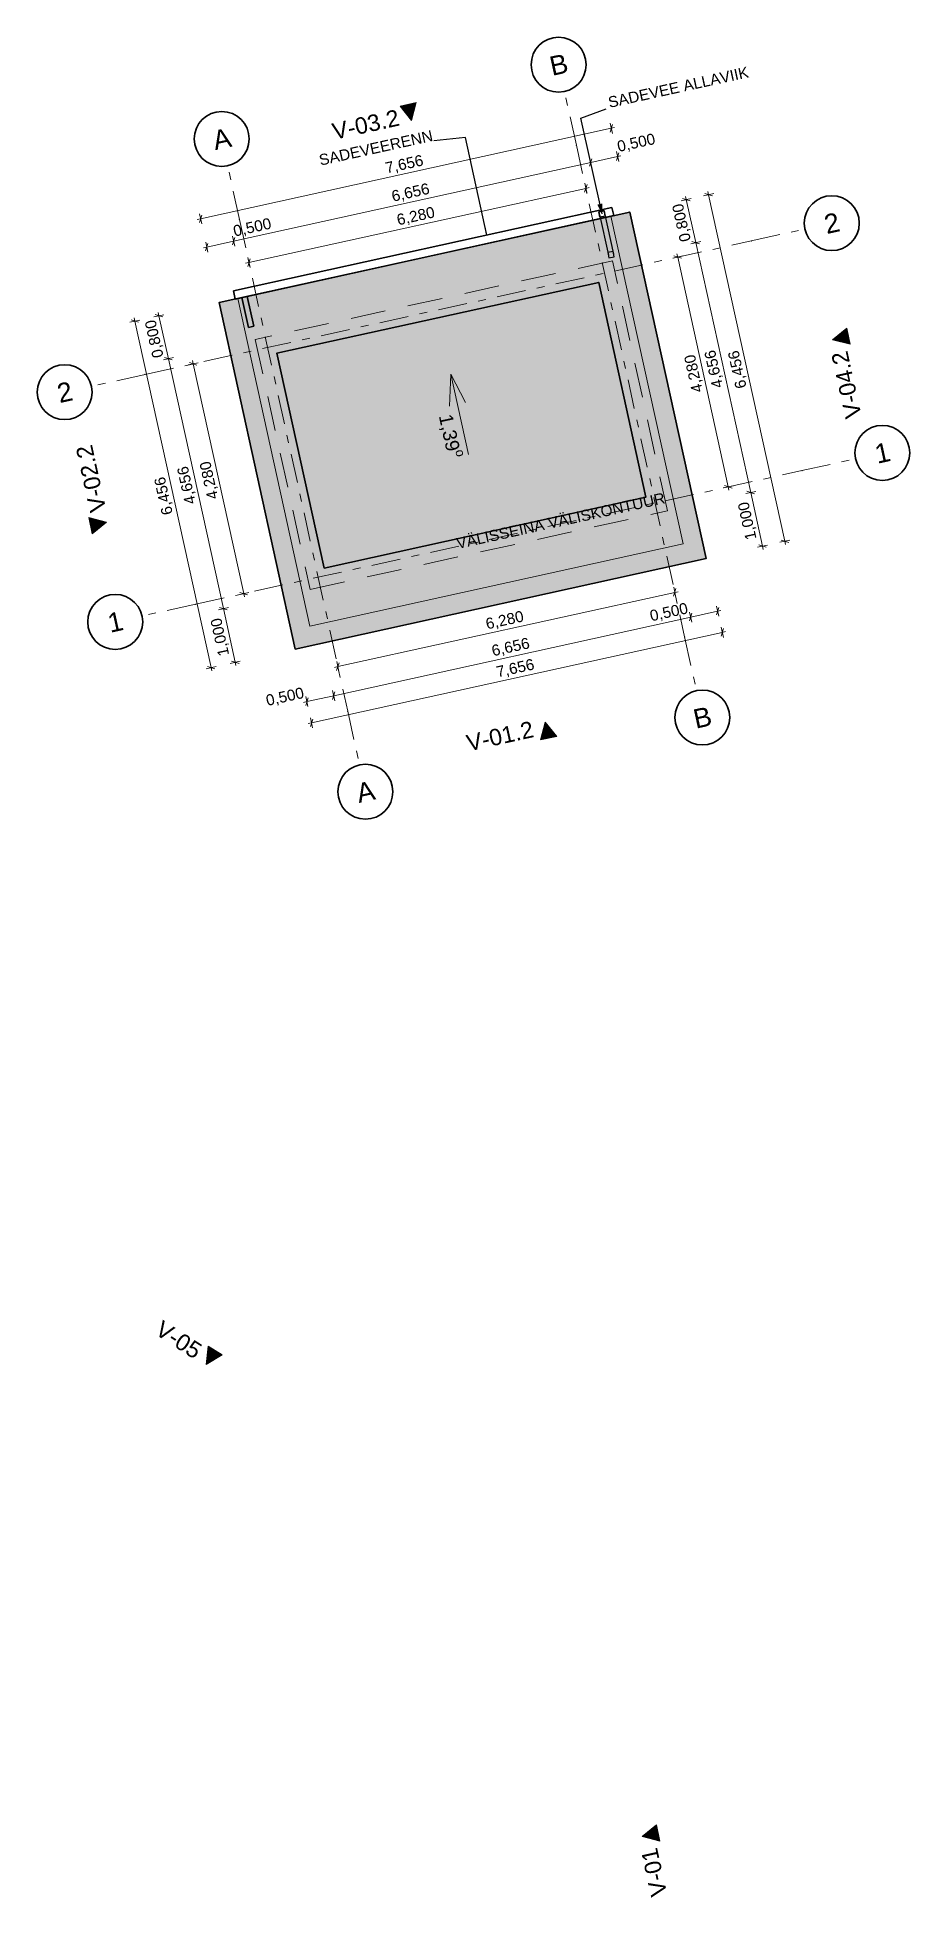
# Model space of a CAD drawing. Header units: millimetres. Extents: x 776525 to 792409, y -93045 to -59191.
import ezdxf

# ---------------------------------------------------------------- set-up
doc = ezdxf.new("R2010")
doc.units = ezdxf.units.MM
doc.header["$MEASUREMENT"] = 0
doc.linetypes.add('Double Dashed', pattern=[1093.611073, 529.166651, -211.666656, 141.111112, -211.666656])
doc.linetypes.add('Long Dashed', pattern=[1058.333302, 634.99999, -423.333311])
doc.layers.add('Marker - Elevation', color=7, linetype='Continuous')
doc.layers.add('New_Dimensioning - General', color=7, linetype='Continuous')
for name, color, linetype, lineweight in [('Marker - Elevation_Pen_No__1', 7, 'Continuous', 13), ('New_0_Pen_No__1', 7, 'Continuous', 13), ('New_0_Pen_No__19', 255, 'Continuous', 0), ('New_2D Drafting - General_Pen_No__1', 7, 'Continuous', 13), ('New_2D Drafting - General_Pen_No__6', 5, 'Continuous', 35), ('New_Annotation - Label_Pen_No__1', 7, 'Continuous', 13), ('New_Dimensioning - General_Pen_No__1', 7, 'Continuous', 13), ('New_Shell - Roof_Pen_No__7', 7, 'Continuous', 35), ('New_Structural - Grid_Pen_No__1', 7, 'Continuous', 13), ('New_Structural - Grid_Pen_No__7', 7, 'Continuous', 35)]:
    doc.layers.add(name, color=color, linetype=linetype, lineweight=lineweight)
doc.layers.add('New_0_Pen_No__150', color=7, linetype='Continuous', lineweight=25, true_color=0x5b5b00)
doc.layers.add('New_Structural - Grid_Pen_No__61', color=7, linetype='Continuous', lineweight=20, true_color=0x6a6a6a)
doc.styles.add('GENERATED_STYLE_1', font='')
doc.styles.get('GENERATED_STYLE_1').set_extended_font_data('Arial')
doc.dimstyles.new('GENERATED_STYLE__1', dxfattribs={"dimtxt": 200, "dimasz": 95, "dimexe": 0.18, "dimexo": 0.0625, "dimgap": 0, "dimtad": 1, "dimdec": 3, "dimlfac": 0.001, "dimzin": 0, "dimdsep": 46, "dimtxsty": 'GENERATED_STYLE_1', "dimblk": 'ARROWHEAD_2', "dimblk1": 'ARROWHEAD_2', "dimblk2": 'ARROWHEAD_2', "dimcen": 0.09, "dimse1": 1, "dimse2": 1, "dimclrd": 7, "dimclre": 7, "dimclrt": 7, "dimadec": 0, "dimazin": 0, "dimtfac": 1, "dimtdec": 4, "dimtmove": 0, "dimatfit": 3, "dimfxl": 0, "dimtolj": 1, "dimtzin": 0, "dimarcsym": 0})
doc.dimstyles.new('GENERATED_STYLE__2', dxfattribs={"dimtxt": 0.18, "dimasz": 152, "dimexe": 0.18, "dimexo": 0.0625, "dimgap": 0, "dimtad": 0, "dimtih": 1, "dimtoh": 1, "dimdec": 4, "dimzin": 0, "dimdsep": 46, "dimcen": 0.09, "dimadec": 0, "dimazin": 0, "dimtfac": 1, "dimtdec": 4, "dimtmove": 0, "dimatfit": 3, "dimldrblk": 'ARROWHEAD_0', "dimfxl": 0, "dimtolj": 1, "dimtzin": 0, "dimarcsym": 0})
doc.dimstyles.new('GENERATED_STYLE__3', dxfattribs={"dimtxt": 0.18, "dimasz": 182.4, "dimexe": 0.18, "dimexo": 0.0625, "dimgap": 0, "dimtad": 0, "dimtih": 1, "dimtoh": 1, "dimdec": 4, "dimzin": 0, "dimdsep": 46, "dimcen": 0.09, "dimadec": 0, "dimazin": 0, "dimtfac": 1, "dimtdec": 4, "dimtmove": 0, "dimatfit": 3, "dimldrblk": 'ARROWHEAD_5', "dimfxl": 0, "dimtolj": 1, "dimtzin": 0, "dimarcsym": 0})

# ---------------------------------------------------------------- blocks, each defined once
blk = doc.blocks.new('*D1')
at = {"layer": 'New_Dimensioning - General_Pen_No__1', "color": 7, "linetype": 'Continuous', "lineweight": 13}
for p, q in [((779499, -62496), (786976, -60849)), ((786954, -60918), (786998, -60780)), ((786996, -60941), (786956, -60758)), ((786976, -60849), (787036, -60836)), ((779439, -62509), (779499, -62496)), ((779521, -62427), (779477, -62565)), ((779519, -62587), (779479, -62404))]:
    blk.add_line(p, q, dxfattribs=at)
at = {"layer": 'New_Dimensioning - General_Pen_No__1', "color": 7, "lineweight": 13, "insert": (782895, -61707), "char_height": 200, "attachment_point": 7, "rotation": 12.42, "style": 'GENERATED_STYLE_1'}
blk.add_mtext('\\A1;{\\pql;\\fArial|b0|i0|c0|p34;7,656}', dxfattribs=at)
blk = doc.blocks.new('ARROWHEAD_2')
at = {"color": 0, "linetype": 'Continuous', "lineweight": 0}
for p, q in [((0, 0), (-1, 0)), ((-0.38, -0.66), (0.38, 0.66))]:
    blk.add_line(p, q, dxfattribs=at)
blk = doc.blocks.new('*D3')
at = {"layer": 'New_Dimensioning - General_Pen_No__1', "color": 7, "linetype": 'Continuous', "lineweight": 13}
for p, q in [((786512, -61942), (780379, -63292)), ((786490, -62010), (786534, -61873)), ((786492, -61850), (786532, -62033)), ((786572, -61928), (786512, -61942)), ((780379, -63292), (780319, -63305)), ((780401, -63224), (780357, -63361)), ((780359, -63201), (780399, -63384))]:
    blk.add_line(p, q, dxfattribs=at)
at = {"layer": 'New_Dimensioning - General_Pen_No__1', "color": 7, "lineweight": 13, "insert": (783103, -62651), "char_height": 200, "attachment_point": 7, "rotation": 12.42, "style": 'GENERATED_STYLE_1'}
blk.add_mtext('\\A1;{\\pql;\\fArial|b0|i0|c0|p34;6,280}', dxfattribs=at)
blk = doc.blocks.new('*D4')
at = {"layer": 'New_Dimensioning - General_Pen_No__1', "color": 7, "linetype": 'Continuous', "lineweight": 13}
for p, q in [((779272, -65155), (779455, -65115)), ((779432, -65157), (779295, -65113)), ((779350, -65076), (779363, -65135)), ((779363, -65135), (780284, -69315)), ((780192, -69335), (780376, -69295)), ((780215, -69293), (780353, -69337)), ((780284, -69315), (780297, -69375))]:
    blk.add_line(p, q, dxfattribs=at)
at = {"layer": 'New_Dimensioning - General_Pen_No__1', "color": 7, "lineweight": 13, "insert": (779858, -67568), "char_height": 200, "attachment_point": 7, "rotation": 102.42, "style": 'GENERATED_STYLE_1'}
blk.add_mtext('\\A1;{\\pql;\\fArial|b0|i0|c0|p34;4,280}', dxfattribs=at)
blk = doc.blocks.new('*D5')
at = {"layer": 'New_Dimensioning - General_Pen_No__1', "color": 7, "linetype": 'Continuous', "lineweight": 13}
for p, q in [((778303, -64357), (778289, -64297)), ((778394, -64337), (778211, -64377)), ((778371, -64379), (778234, -64335)), ((779691, -70662), (778303, -64357)), ((779783, -70642), (779600, -70682)), ((779622, -70640), (779760, -70684)), ((779704, -70722), (779691, -70662))]:
    blk.add_line(p, q, dxfattribs=at)
at = {"layer": 'New_Dimensioning - General_Pen_No__1', "color": 7, "lineweight": 13, "insert": (779031, -67852), "char_height": 200, "attachment_point": 7, "rotation": 102.42, "style": 'GENERATED_STYLE_1'}
blk.add_mtext('\\A1;{\\pql;\\fArial|b0|i0|c0|p34;6,456}', dxfattribs=at)
blk = doc.blocks.new('*D6')
at = {"layer": 'New_Dimensioning - General_Pen_No__1', "color": 7, "linetype": 'Continuous', "lineweight": 13}
for p, q in [((778650, -64281), (778833, -64240)), ((778810, -64282), (778673, -64239)), ((778729, -64201), (778742, -64260)), ((778742, -64260), (778914, -65042)), ((778822, -65062), (779005, -65022)), ((778983, -65064), (778845, -65020)), ((778914, -65042), (779915, -69589))]:
    blk.add_line(p, q, dxfattribs=at)
at = {"layer": 'New_Dimensioning - General_Pen_No__1', "color": 7, "lineweight": 13, "insert": (778862, -64994), "char_height": 200, "attachment_point": 7, "rotation": 102.42, "style": 'GENERATED_STYLE_1'}
blk.add_mtext('\\A1;{\\pql;\\fArial|b0|i0|c0|p34;0,800}', dxfattribs=at)
blk = doc.blocks.new('*D7')
at = {"layer": 'New_Dimensioning - General_Pen_No__1', "color": 7, "linetype": 'Continuous', "lineweight": 13}
for p, q in [((778822, -65062), (779005, -65022)), ((778983, -65064), (778845, -65020)), ((778914, -65042), (779915, -69589)), ((779984, -69611), (779846, -69567))]:
    blk.add_line(p, q, dxfattribs=at)
at = {"layer": 'New_Dimensioning - General_Pen_No__1', "color": 7, "lineweight": 13, "insert": (779449, -67658), "char_height": 200, "attachment_point": 7, "rotation": 102.42, "style": 'GENERATED_STYLE_1'}
blk.add_mtext('\\A1;{\\pql;\\fArial|b0|i0|c0|p34;4,656}', dxfattribs=at)
blk = doc.blocks.new('*D8')
at = {"layer": 'New_Dimensioning - General_Pen_No__1', "color": 7, "linetype": 'Continuous', "lineweight": 13}
for p, q in [((778914, -65042), (779915, -69589)), ((779824, -69609), (780007, -69569)), ((779984, -69611), (779846, -69567)), ((779915, -69589), (780130, -70565)), ((780039, -70586), (780222, -70545)), ((780061, -70544), (780199, -70587)), ((780130, -70565), (780143, -70625))]:
    blk.add_line(p, q, dxfattribs=at)
at = {"layer": 'New_Dimensioning - General_Pen_No__1', "color": 7, "lineweight": 13, "insert": (780057, -70420), "char_height": 200, "attachment_point": 7, "rotation": 102.42, "style": 'GENERATED_STYLE_1'}
blk.add_mtext('\\A1;{\\pql;\\fArial|b0|i0|c0|p34;1,000}', dxfattribs=at)
blk = doc.blocks.new('*D9')
at = {"layer": 'New_Dimensioning - General_Pen_No__1', "color": 7, "linetype": 'Continuous', "lineweight": 13}
for p, q in [((787069, -61272), (787110, -61455)), ((786579, -61540), (786623, -61403)), ((787089, -61364), (786601, -61471)), ((787068, -61433), (787111, -61295)), ((787149, -61351), (787089, -61364))]:
    blk.add_line(p, q, dxfattribs=at)
at = {"layer": 'New_Dimensioning - General_Pen_No__1', "color": 7, "lineweight": 13, "insert": (787116, -61317), "char_height": 200, "attachment_point": 7, "rotation": 12.42, "style": 'GENERATED_STYLE_1'}
blk.add_mtext('\\A1;{\\pql;\\fArial|b0|i0|c0|p34;0,500}', dxfattribs=at)
blk = doc.blocks.new('*D10')
at = {"layer": 'New_Dimensioning - General_Pen_No__1', "color": 7, "linetype": 'Continuous', "lineweight": 13}
for p, q in [((786601, -61471), (780101, -62903)), ((786579, -61540), (786623, -61403)), ((786581, -61380), (786621, -61563)), ((787089, -61364), (786601, -61471)), ((780079, -62972), (780123, -62834)), ((780081, -62811), (780121, -62994))]:
    blk.add_line(p, q, dxfattribs=at)
at = {"layer": 'New_Dimensioning - General_Pen_No__1', "color": 7, "lineweight": 13, "char_height": 200, "attachment_point": 7, "rotation": 12.42, "style": 'GENERATED_STYLE_1'}
for s, insert in [('\\A1;{\\pql;\\fArial|b0|i0|c0|p34;6,656}', (783008, -62222)), ('\\A1;{\\pql;\\fArial|b0|i0|c0|p34;0,500}', (780127, -62856))]:
    blk.add_mtext(s, dxfattribs=dict(at, insert=insert))
blk = doc.blocks.new('*D11')
at = {"layer": 'New_Dimensioning - General_Pen_No__1', "color": 7, "linetype": 'Continuous', "lineweight": 13}
for p, q in [((786601, -61471), (780101, -62903)), ((779634, -62942), (779591, -63079)), ((779592, -62919), (779633, -63102)), ((780101, -62903), (779613, -63010)), ((780079, -62972), (780123, -62834)), ((780081, -62811), (780121, -62994)), ((779613, -63010), (779553, -63024))]:
    blk.add_line(p, q, dxfattribs=at)
blk = doc.blocks.new('*D12')
at = {"layer": 'New_Dimensioning - General_Pen_No__1', "color": 7, "linetype": 'Continuous', "lineweight": 13}
for p, q in [((788276, -63172), (788093, -63213)), ((788253, -63214), (788116, -63171)), ((788185, -63193), (788171, -63133)), ((789105, -67372), (788185, -63193)), ((789197, -67352), (789013, -67393)), ((789036, -67351), (789174, -67394)), ((789118, -67432), (789105, -67372))]:
    blk.add_line(p, q, dxfattribs=at)
at = {"layer": 'New_Dimensioning - General_Pen_No__1', "color": 7, "lineweight": 13, "insert": (788679, -65625), "char_height": 200, "attachment_point": 7, "rotation": 102.42, "style": 'GENERATED_STYLE_1'}
blk.add_mtext('\\A1;{\\pql;\\fArial|b0|i0|c0|p34;4,280}', dxfattribs=at)
blk = doc.blocks.new('*D13')
at = {"layer": 'New_Dimensioning - General_Pen_No__1', "color": 7, "linetype": 'Continuous', "lineweight": 13}
for p, q in [((789514, -67475), (788512, -62928)), ((789605, -67455), (789422, -67495)), ((789445, -67453), (789582, -67497)), ((789729, -68452), (789514, -67475)), ((789820, -68431), (789637, -68472)), ((789660, -68430), (789797, -68473)), ((789742, -68511), (789729, -68452))]:
    blk.add_line(p, q, dxfattribs=at)
at = {"layer": 'New_Dimensioning - General_Pen_No__1', "color": 7, "lineweight": 13, "insert": (789656, -68306), "char_height": 200, "attachment_point": 7, "rotation": 102.42, "style": 'GENERATED_STYLE_1'}
blk.add_mtext('\\A1;{\\pql;\\fArial|b0|i0|c0|p34;1,000}', dxfattribs=at)
blk = doc.blocks.new('*D14')
at = {"layer": 'New_Dimensioning - General_Pen_No__1', "color": 7, "linetype": 'Continuous', "lineweight": 13}
for p, q in [((788604, -62908), (788421, -62948)), ((788443, -62906), (788581, -62950)), ((789514, -67475), (788512, -62928)), ((789605, -67455), (789422, -67495)), ((789445, -67453), (789582, -67497))]:
    blk.add_line(p, q, dxfattribs=at)
at = {"layer": 'New_Dimensioning - General_Pen_No__1', "color": 7, "lineweight": 13, "insert": (789047, -65544), "char_height": 200, "attachment_point": 7, "rotation": 102.42, "style": 'GENERATED_STYLE_1'}
blk.add_mtext('\\A1;{\\pql;\\fArial|b0|i0|c0|p34;4,656}', dxfattribs=at)
blk = doc.blocks.new('*D15')
at = {"layer": 'New_Dimensioning - General_Pen_No__1', "color": 7, "linetype": 'Continuous', "lineweight": 13}
for p, q in [((788432, -62126), (788249, -62167)), ((788409, -62168), (788271, -62125)), ((788340, -62147), (788327, -62087)), ((788512, -62928), (788340, -62147)), ((788604, -62908), (788421, -62948)), ((788443, -62906), (788581, -62950))]:
    blk.add_line(p, q, dxfattribs=at)
at = {"layer": 'New_Dimensioning - General_Pen_No__1', "color": 7, "lineweight": 13, "insert": (788461, -62880), "char_height": 200, "attachment_point": 7, "rotation": 102.42, "style": 'GENERATED_STYLE_1'}
blk.add_mtext('\\A1;{\\pql;\\fArial|b0|i0|c0|p34;0,800}', dxfattribs=at)
blk = doc.blocks.new('*D16')
at = {"layer": 'New_Dimensioning - General_Pen_No__1', "color": 7, "linetype": 'Continuous', "lineweight": 13}
for p, q in [((788839, -62037), (788656, -62077)), ((788816, -62079), (788679, -62035)), ((788747, -62057), (788734, -61997)), ((790136, -68362), (788747, -62057)), ((790228, -68342), (790044, -68382)), ((790067, -68340), (790205, -68384)), ((790149, -68422), (790136, -68362))]:
    blk.add_line(p, q, dxfattribs=at)
at = {"layer": 'New_Dimensioning - General_Pen_No__1', "color": 7, "lineweight": 13, "insert": (789476, -65552), "char_height": 200, "attachment_point": 7, "rotation": 102.42, "style": 'GENERATED_STYLE_1'}
blk.add_mtext('\\A1;{\\pql;\\fArial|b0|i0|c0|p34;6,456}', dxfattribs=at)
blk = doc.blocks.new('*D17')
at = {"layer": 'New_Dimensioning - General_Pen_No__1', "color": 7, "linetype": 'Continuous', "lineweight": 13}
for p, q in [((788131, -69293), (781998, -70644)), ((788109, -69362), (788153, -69224)), ((788111, -69201), (788151, -69384)), ((788191, -69280), (788131, -69293)), ((781998, -70644), (781938, -70657)), ((782020, -70575), (781976, -70712)), ((781978, -70552), (782018, -70735))]:
    blk.add_line(p, q, dxfattribs=at)
at = {"layer": 'New_Dimensioning - General_Pen_No__1', "color": 7, "lineweight": 13, "insert": (784722, -70003), "char_height": 200, "attachment_point": 7, "rotation": 12.42, "style": 'GENERATED_STYLE_1'}
blk.add_mtext('\\A1;{\\pql;\\fArial|b0|i0|c0|p34;6,280}', dxfattribs=at)
blk = doc.blocks.new('*D18')
at = {"layer": 'New_Dimensioning - General_Pen_No__1', "color": 7, "linetype": 'Continuous', "lineweight": 13}
for p, q in [((781374, -71294), (781434, -71280)), ((781456, -71212), (781412, -71349)), ((781454, -71372), (781414, -71189)), ((781434, -71280), (781922, -71173)), ((781944, -71104), (781900, -71242))]:
    blk.add_line(p, q, dxfattribs=at)
at = {"layer": 'New_Dimensioning - General_Pen_No__1', "color": 7, "lineweight": 13, "insert": (780722, -71396), "char_height": 200, "attachment_point": 7, "rotation": 12.42, "style": 'GENERATED_STYLE_1'}
blk.add_mtext('\\A1;{\\pql;\\fArial|b0|i0|c0|p34;0,500}', dxfattribs=at)
blk = doc.blocks.new('*D19')
at = {"layer": 'New_Dimensioning - General_Pen_No__1', "color": 7, "linetype": 'Continuous', "lineweight": 13}
for p, q in [((788444, -69672), (788401, -69810)), ((781922, -71173), (788422, -69741)), ((781942, -71264), (781902, -71081)), ((781434, -71280), (781922, -71173)), ((781944, -71104), (781900, -71242))]:
    blk.add_line(p, q, dxfattribs=at)
at = {"layer": 'New_Dimensioning - General_Pen_No__1', "color": 7, "lineweight": 13, "char_height": 200, "attachment_point": 7, "rotation": 12.42, "style": 'GENERATED_STYLE_1'}
for s, insert in [('\\A1;{\\pql;\\fArial|b0|i0|c0|p34;0,500}', (787711, -69857)), ('\\A1;{\\pql;\\fArial|b0|i0|c0|p34;6,656}', (784830, -70492))]:
    blk.add_mtext(s, dxfattribs=dict(at, insert=insert))
blk = doc.blocks.new('*D20')
at = {"layer": 'New_Dimensioning - General_Pen_No__1', "color": 7, "linetype": 'Continuous', "lineweight": 13}
for p, q in [((788444, -69672), (788401, -69810)), ((788442, -69833), (788402, -69650)), ((788422, -69741), (788911, -69634)), ((788889, -69703), (788932, -69565)), ((788931, -69725), (788890, -69542)), ((788911, -69634), (788970, -69621)), ((781922, -71173), (788422, -69741))]:
    blk.add_line(p, q, dxfattribs=at)
blk = doc.blocks.new('*D21')
at = {"layer": 'New_Dimensioning - General_Pen_No__1', "color": 7, "linetype": 'Continuous', "lineweight": 13}
for p, q in [((781519, -71666), (788996, -70020)), ((788974, -70088), (789017, -69951)), ((789016, -70111), (788975, -69928)), ((788996, -70020), (789055, -70007)), ((781459, -71679), (781519, -71666)), ((781541, -71598), (781497, -71735)), ((781539, -71758), (781499, -71575))]:
    blk.add_line(p, q, dxfattribs=at)
at = {"layer": 'New_Dimensioning - General_Pen_No__1', "color": 7, "lineweight": 13, "insert": (784915, -70877), "char_height": 200, "attachment_point": 7, "rotation": 12.42, "style": 'GENERATED_STYLE_1'}
blk.add_mtext('\\A1;{\\pql;\\fArial|b0|i0|c0|p34;7,656}', dxfattribs=at)
blk = doc.blocks.new('ARROWHEAD_0')
at = {"color": 0, "linetype": 'Continuous', "lineweight": 0}
for p, q in [((0, 0), (-1, 0)), ((0, -0.5), (0, 0.5))]:
    blk.add_line(p, q, dxfattribs=at)
blk = doc.blocks.new('ARROWHEAD_5')
at = {"linetype": 'Continuous', "lineweight": 0}
blk.add_hatch(color=0, dxfattribs=at).paths.add_polyline_path([(-1, 0.2679), (0, 0), (-1, -0.2679)])
at = {"color": 0, "linetype": 'Continuous', "lineweight": 0}
blk.add_line((0, 0), (-1, 0), dxfattribs=at)

msp = doc.modelspace()

# ---------------------------------------------------------------- hatches: boundary and pattern name
at = {"layer": 'Marker - Elevation', "linetype": 'Continuous', "lineweight": 0, "true_color": 0x000000}
for points in [[(783129.6961, -60443.6625), (783340.7086, -60704.3802), (783422.6752, -60379.1395)], [(791324.8036, -64777.6394), (791260.2806, -64484.6603), (790999.5629, -64695.6728)], [(777462.8802, -67932.0311), (777527.4032, -68225.0103), (777788.1209, -68013.9977)], [(785688.4487, -71976.6958), (785981.4279, -71912.1728), (785770.4153, -71651.4551)], [(779638.7574, -83005.7067), (779602.7965, -83339.1835), (779891.1545, -83167.8661)], [(787860.1935, -92013.5475), (787795.6705, -91720.5684), (787534.9528, -91931.5809)]]:
    msp.add_hatch(color=18, dxfattribs=at).paths.add_polyline_path(points)
at = {"layer": 'New_0_Pen_No__19', "linetype": 'Continuous', "lineweight": 0, "true_color": 0xffffff}
for points in [[(779834.7865, -64019.7469), (787311.6122, -62373.1209), (788700.1469, -68678.0325), (781223.3211, -70324.6585)], [(780176.5955, -63944.4701), (786969.8055, -62448.3972), (788283.0633, -68411.4998), (781489.8533, -69907.5727)]]:
    msp.add_hatch(color=7, dxfattribs=at).paths.add_polyline_path(points)

# ---------------------------------------------------------------- linework, layer by layer
at = {"layer": 'Marker - Elevation_Pen_No__1', "color": 7, "linetype": 'Continuous', "lineweight": 13, "flags": 128}
for points in [[(783129.6961, -60443.6625), (783422.6752, -60379.1395), (783340.7086, -60704.3802)], [(791324.8036, -64777.6394), (791260.2806, -64484.6603), (790999.5629, -64695.6728)], [(777462.8802, -67932.0311), (777527.4032, -68225.0103), (777788.1209, -68013.9977)], [(785688.4487, -71976.6958), (785981.4279, -71912.1728), (785770.4153, -71651.4551)], [(779638.7574, -83005.7067), (779891.1545, -83167.8661), (779602.7965, -83339.1835)], [(787860.1935, -92013.5475), (787795.6705, -91720.5684), (787534.9528, -91931.5809)]]:
    msp.add_lwpolyline(points, close=True, dxfattribs=at)
at = {"layer": 'New_0_Pen_No__1', "color": 7, "linetype": 'Continuous', "lineweight": 13, "flags": 128}
for points in [[(779834.7865, -64019.7469), (787311.6122, -62373.1209), (788700.1469, -68678.0325), (781223.3211, -70324.6585)], [(780176.5955, -63944.4701), (786969.8055, -62448.3972), (788283.0633, -68411.4998), (781489.8533, -69907.5727)]]:
    msp.add_lwpolyline(points, close=True, dxfattribs=at)
at = {"layer": 'New_0_Pen_No__150', "color": 58, "linetype": 'Continuous', "lineweight": 25, "true_color": 0x5b5b00}
for p, q in [((786758.1575, -62417.0377), (786921.6157, -63159.2516)), ((786758.1575, -62417.0377), (786921.6157, -63159.2516)), ((787019.2754, -63137.7439), (786855.8172, -62395.5301)), ((787019.2754, -63137.7439), (786855.8172, -62395.5301))]:
    msp.add_line(p, q, dxfattribs=at)
at = {"layer": 'New_0_Pen_No__150', "color": 58, "linetype": 'Continuous', "lineweight": 25, "true_color": 0x5b5b00, "flags": 128}
for points in [[(780095.5226, -63808.8182), (786986.3923, -62291.2377), (787018.6538, -62437.7273), (780127.7841, -63955.3078)], [(786747.4037, -62368.2079), (786768.9113, -62465.8676), (786866.571, -62444.3599), (786845.0634, -62346.7002)], [(786747.4037, -62368.2079), (786768.9113, -62465.8676), (786866.571, -62444.3599), (786845.0634, -62346.7002)], [(786747.4037, -62368.2079), (786768.9113, -62465.8676), (786866.571, -62444.3599), (786845.0634, -62346.7002)], [(786769.1763, -62467.0708), (786747.6686, -62369.411), (786845.3284, -62347.9034), (786866.836, -62445.5631)], [(786910.8619, -63110.4217), (786932.3695, -63208.0815), (787030.0293, -63186.5738), (787008.5216, -63088.9141)], [(786910.8619, -63110.4217), (786932.3695, -63208.0815), (787030.0293, -63186.5738), (787008.5216, -63088.9141)]]:
    msp.add_lwpolyline(points, close=True, dxfattribs=at)
at = {"layer": 'New_2D Drafting - General_Pen_No__1', "color": 7, "linetype": 'Long Dashed', "lineweight": 13}
for p, q in [((786995.3771, -63261.937), (780495.1467, -64693.4868)), ((787996.7736, -67808.973), (786995.3771, -63261.937)), ((780495.1467, -64693.4868), (781496.5433, -69240.5228)), ((781496.5433, -69240.5228), (787996.7736, -67808.973))]:
    msp.add_line(p, q, dxfattribs=at)
at = {"layer": 'New_2D Drafting - General_Pen_No__1', "color": 7, "linetype": 'Continuous', "lineweight": 13}
for p, q in [((784056.148, -65323.3383), (784030.0599, -65902.3062)), ((784377.188, -66781.0828), (784056.148, -65323.3383)), ((784056.148, -65323.3383), (784323.0391, -65837.7832))]:
    msp.add_line(p, q, dxfattribs=at)
at = {"layer": 'New_2D Drafting - General_Pen_No__6', "color": 5, "linetype": 'Continuous', "lineweight": 35}
for p, q in [((780095.5373, -63808.8851), (786986.4071, -62291.3046)), ((787018.6353, -62437.6434), (780127.7656, -63955.2239)), ((786986.4071, -62291.3046), (787018.6353, -62437.6434)), ((780127.7656, -63955.2239), (780095.5373, -63808.8851)), ((780249.5111, -63928.4118), (780347.2195, -63906.8935)), ((780249.5111, -63928.4118), (780347.2195, -63906.8935)), ((780369.3226, -64472.4394), (780249.5111, -63928.4118)), ((780347.2195, -63906.8935), (780467.031, -64450.9211)), ((780467.031, -64450.9211), (780369.3226, -64472.4394))]:
    msp.add_line(p, q, dxfattribs=at)
at = {"layer": 'New_Shell - Roof_Pen_No__7', "color": 7, "linetype": 'Continuous', "lineweight": 35, "flags": 128}
for points in [[(781223.3184, -70324.6591), (788700.1468, -68678.0325), (787311.6122, -62373.121), (779834.7838, -64019.7476)], [(781746.3218, -68849.6541), (787605.9049, -67559.1945), (786745.5985, -63652.8057), (780886.0154, -64943.2654)]]:
    msp.add_lwpolyline(points, close=True, dxfattribs=at)
at = {"layer": 'New_Structural - Grid_Pen_No__61', "color": 251, "linetype": 'Double Dashed', "lineweight": 20, "true_color": 0x6a6a6a}
for p, q in [((786339.1521, -61156.326), (786124.0755, -60179.7288)), ((786339.1521, -61156.326), (788309.7951, -70104.4138)), ((780206.1218, -62507.0071), (779991.0452, -61530.4099)), ((780206.1218, -62507.0071), (782176.7648, -71455.0949)), ((778489.6803, -65327.6569), (789523.8787, -62897.5885)), ((789523.8787, -62897.5885), (790500.4759, -62682.5118)), ((778489.6803, -65327.6569), (777513.0831, -65542.7335)), ((790444.4066, -67077.4244), (791421.0037, -66862.3478)), ((779410.2082, -69507.4928), (790444.4066, -67077.4244)), ((779410.2082, -69507.4928), (778433.611, -69722.5694)), ((788309.7951, -70104.4138), (788524.8717, -71081.011)), ((782176.7648, -71455.0949), (782391.8414, -72431.6921))]:
    msp.add_line(p, q, dxfattribs=at)
for p in [(786339.1521, -61156.326), (786339.1521, -61156.326), (780206.1218, -62507.0071), (780206.1218, -62507.0071), (789523.8787, -62897.5885), (789523.8787, -62897.5885), (778489.6803, -65327.6569), (778489.6803, -65327.6569), (790444.4066, -67077.4244), (790444.4066, -67077.4244), (779410.2082, -69507.4928), (779410.2082, -69507.4928), (788309.7951, -70104.4138), (788309.7951, -70104.4138), (782176.7648, -71455.0949), (782176.7648, -71455.0949)]:
    msp.add_point(p, dxfattribs=at)
at = {"layer": 'New_Structural - Grid_Pen_No__7', "color": 7, "linetype": 'Continuous', "lineweight": 35}
for centre in [(786016.5372, -59691.4303), (779883.5069, -61042.1114), (790988.7745, -62574.9735), (777024.7845, -65650.2718), (791909.3023, -66754.8095), (777945.3124, -69830.1077), (788632.41, -71569.3096), (782499.3797, -72919.9907)]:
    msp.add_circle(centre, 500, dxfattribs=at)

# ---------------------------------------------------------------- texts
at = {"layer": 'Marker - Elevation_Pen_No__1', "color": 7, "lineweight": 13, "char_height": 300, "style": 'GENERATED_STYLE_1'}
for s, insert, attachment_point, rotation in [('\\A1;{\\pql;\\pt0;\\fArial|b0|i0|c0|p34;V-03.2}', (781935.3569, -61063.0315), 7, 12.42002172), ('\\A1;{\\pqr;\\pt0;\\fArial|b0|i0|c0|p34;V-04.2}', (791273.6441, -64881.063), 9, 102.42002172), ('\\A1;{\\pqr;\\pt0;\\fArial|b0|i0|c0|p34;V-02.2}', (777523.0212, -66588.0431), 9, 102.42002172), ('\\A1;{\\pqr;\\pt0;\\fArial|b0|i0|c0|p34;V-01.2}', (785585.0251, -71925.5364), 9, 12.42002172), ('\\A1;{\\pql;\\pt0;\\fArial|b0|i0|c0|p34;V-05}', (778645.8332, -82781.1642), 7, 327.28017163), ('\\A1;{\\pqr;\\pt0;\\fArial|b0|i0|c0|p34;V-01}', (787809.034, -92116.9711), 9, 102.42002172)]:
    msp.add_mtext(s, dxfattribs=dict(at, insert=insert, attachment_point=attachment_point, rotation=rotation))
at = {"layer": 'New_0_Pen_No__1', "color": 7, "linetype": 'Continuous', "lineweight": 13, "attachment_point": 2, "style": 'GENERATED_STYLE_1'}
for s, insert, char_height, rotation in [('\\A1;{\\pqc;\\fArial|b0|i0|c0|p34;1,39\\fArial|b0|i0|c0|p34;\\A1{\\H.66x;\\So^  ;}}', (784236.3894, -66407.4436), 250, 282.42002172), ('\\A1;{\\pqc;\\fArial|b0|i0|c0|p34;VÄLISSEINA VÄLISKONTUUR}', (786032.3686, -67890.9315), 200, 12.42002172)]:
    msp.add_mtext(s, dxfattribs=dict(at, insert=insert, char_height=char_height, rotation=rotation))
at = {"layer": 'New_Annotation - Label_Pen_No__1', "color": 7, "linetype": 'Continuous', "lineweight": 13, "char_height": 200, "attachment_point": 9, "style": 'GENERATED_STYLE_1'}
for s, insert, rotation in [('\\A1;{\\pqr;\\fArial|b0|i0|c0|p34;SADEVEE ALLAVIIK\\fArial|b0|i0|c0|p34; }', (789491.6387, -59921.0753), 12.39920685), ('\\A1;{\\pqr;\\fArial|b0|i0|c0|p34;SADEVEERENN}', (783743.3877, -61077.8758), 12.39920857)]:
    msp.add_mtext(s, dxfattribs=dict(at, insert=insert, rotation=rotation))
at = {"layer": 'New_Structural - Grid_Pen_No__1', "color": 7, "lineweight": 13, "char_height": 350, "attachment_point": 1, "rotation": 12.42002172, "style": 'GENERATED_STYLE_1'}
for s, insert in [('\\A1;{\\pql;\\pt0;\\fArial|b0|i0|c0|p34;B}', (785822.6428, -59554.9381)), ('\\A1;{\\pql;\\pt0;\\fArial|b0|i0|c0|p34;A}', (779689.6125, -60905.6192)), ('\\A1;{\\pql;\\pt0;\\fArial|b0|i0|c0|p34;2}', (790821.4435, -62432.6313)), ('\\A1;{\\pql;\\pt0;\\fArial|b0|i0|c0|p34;2}', (776857.4535, -65507.9295)), ('\\A1;{\\pql;\\pt0;\\fArial|b0|i0|c0|p34;1}', (791741.9713, -66612.4673)), ('\\A1;{\\pql;\\pt0;\\fArial|b0|i0|c0|p34;1}', (777777.9814, -69687.7655)), ('\\A1;{\\pql;\\pt0;\\fArial|b0|i0|c0|p34;B}', (788438.5156, -71432.8175)), ('\\A1;{\\pql;\\pt0;\\fArial|b0|i0|c0|p34;A}', (782305.4853, -72783.4986))]:
    msp.add_mtext(s, dxfattribs=dict(at, insert=insert))

# ---------------------------------------------------------------- dimensions: what is measured, and where the dimension line sits
at = {"layer": 'New_Dimensioning - General', "color": 7, "linetype": 'Continuous', "lineweight": 13}
for base, p1, p2, angle, picture, middle, turn in [((780379.0732, -63292.3263), (786202.1488, -60534.236), (780061.0817, -61848.4244), 192.42002172, '*D3', (783409.6746, -62481.5401), 12.42002172), ((786976.0125, -60849.2649), (779834.7865, -64019.7469), (787311.6122, -62373.1209), 12.42002172, '*D1', (783201.686, -61537.1323), 12.42002172), ((786601.0445, -61471.3933), (787311.6122, -62373.1209), (786995.3771, -63261.937), 192.42002172, '*D9', (787422.6476, -61147.0962), 12.42002172), ((779612.5154, -63010.4814), (780495.1467, -64693.4868), (779834.7865, -64019.7469), 192.42002172, '*D11', (780434.1206, -62686.1839), 12.42002172), ((780100.8141, -62902.9431), (786995.3771, -63261.937), (780495.1467, -64693.4868), 192.42002172, '*D10', (783315.0157, -62051.7226), 12.42002172), ((788340.0883, -62146.6189), (786995.3771, -63261.937), (787311.6122, -62373.1209), 102.42002172, '*D15', (788290.6734, -62573.1718), 102.42002172), ((788747.4725, -62056.9005), (788700.1469, -68678.0325), (787311.6122, -62373.1209), 102.42002172, '*D16', (789306.2942, -65245.27), 102.42002172), ((788512.1497, -62927.8972), (787996.7739, -67808.9732), (786995.3771, -63261.937), 102.42002172, '*D14', (788877.4024, -65237.329), 102.42002172), ((789513.5464, -67474.9335), (788700.1469, -68678.0325), (787996.7739, -67808.9732), 102.42002172, '*D13', (789485.639, -67999.1457), 102.42002172), ((788184.5089, -63192.5587), (788777.4859, -67444.5314), (789523.8787, -62897.5885), 102.42002172, '*D12', (788509.3272, -65318.3903), 102.42002172), ((778302.5711, -64357.1876), (781337.1163, -70299.5974), (780003.3207, -63982.6305), 102.42002172, '*D5', (778861.3928, -67545.5571), 102.42002172), ((778913.7121, -65041.7672), (779834.7865, -64019.7469), (780495.1467, -64693.4868), 282.42002172, '*D6', (778692.2358, -64687.0417), 102.42002172), ((779915.1087, -69588.8031), (780495.1467, -64693.4868), (781496.5433, -69240.5228), 282.42002172, '*D7', (779278.9648, -67351.1988), 102.42002172), ((780130.1853, -70565.4005), (781496.5433, -69240.5228), (781223.3211, -70324.6585), 282.42002172, '*D8', (779887.2014, -70113.0155), 102.42002172), ((780283.98, -69315.0615), (779682.5907, -65064.9415), (780694.3503, -69224.6854), 282.42002172, '*D4', (779688.2704, -67261.0572), 102.42002172), ((788422.3295, -69741.292), (781496.5433, -69240.5228), (787996.7736, -67808.973), 12.42002172, '*D19', (785136.3006, -70321.6213), 12.42002172), ((788910.626, -69633.7542), (787996.7736, -67808.973), (788656.6871, -68480.6951), 12.42002172, '*D20', (788017.1956, -69687.16), 12.42002172), ((788995.6225, -70019.6971), (781223.3211, -70324.6585), (788700.1469, -68678.0325), 12.42002172, '*D21', (785221.296, -70707.5644), 12.42002172), ((781998.037, -70643.5465), (788075.977, -69042.7172), (781938.5619, -70373.4884), 192.42002172, '*D17', (785028.6385, -69832.7603), 12.42002172), ((781922.0991, -71172.8418), (781175.3905, -70107.02), (781496.5433, -69240.5228), 12.42002172, '*D18', (781028.6665, -71226.2481), 12.42002172)]:
    dim = msp.add_linear_dim(base=base, p1=p1, p2=p2, angle=angle, dimstyle='GENERATED_STYLE__1', dxfattribs=at)
    dim.commit()
    dim.dimension.update_dxf_attribs({"geometry": picture, "text_midpoint": middle, "dimtype": 160, "text_rotation": turn})

# ---------------------------------------------------------------- leaders
at = {"layer": 'New_Annotation - Label_Pen_No__1', "color": 7, "linetype": 'Continuous', "lineweight": 13, "annotation_type": 0, "has_hookline": 1, "horizontal_direction": (0.976675, 0.214722, 0)}
for points, dimstyle, hookline_direction, text_width in [([(786806.9874, -62406.2839), (786422.9663, -60662.5615), (786882.3531, -60494.7261)], 'GENERATED_STYLE__3', 0, 2671.6), ([(784711.5737, -62793.2836), (784320.5632, -61017.8242), (783743.3877, -61077.8758)], 'GENERATED_STYLE__2', 1, 2074)]:
    msp.add_leader(points, dimstyle=dimstyle, dxfattribs=dict(at, hookline_direction=hookline_direction, text_width=text_width))

doc.saveas('drawing.dxf')
